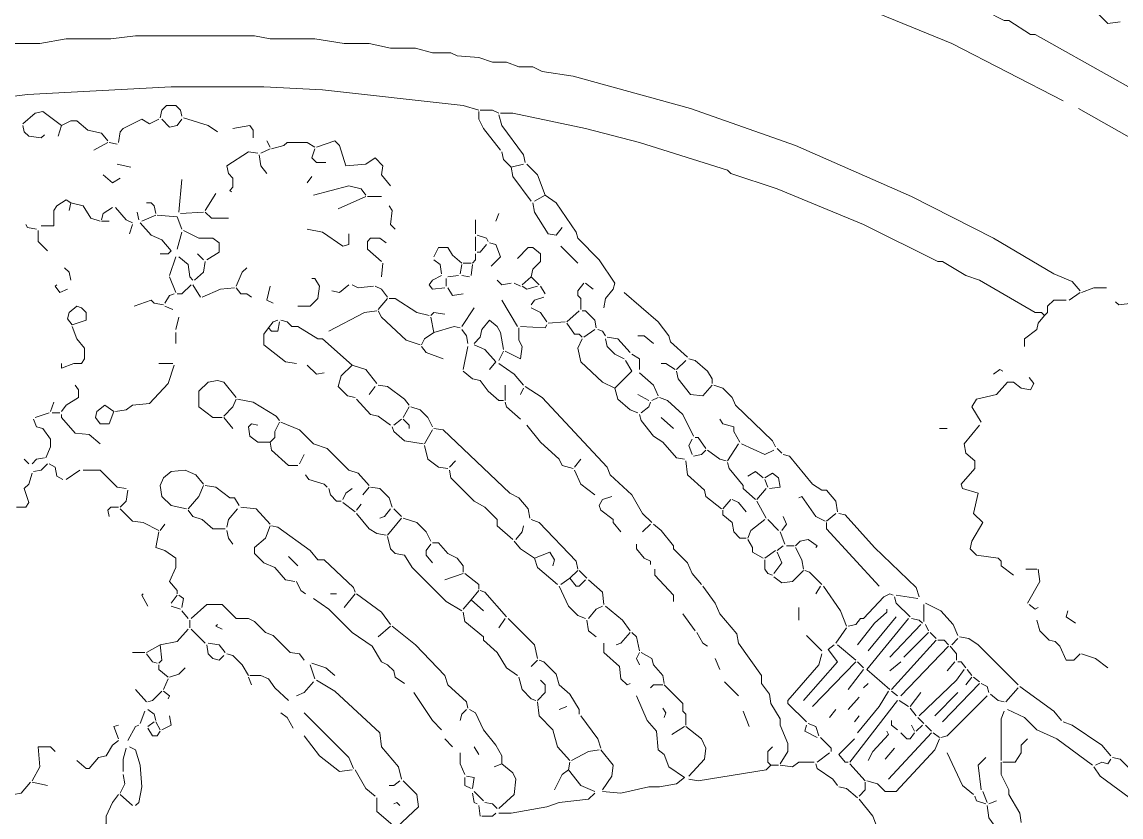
# Model space of a CAD drawing. Header units: millimetres. Extents: x 0 to 150953, y 0 to 85148.
# Drawn here: x 115354 to 136776, y 14508 to 30010 of the extents above; entities that cross this region are included whole.
import ezdxf

# ---------------------------------------------------------------- set-up
doc = ezdxf.new("R2010")
doc.units = ezdxf.units.MM
doc.layers.add('LINEWORK', color=7, linetype='CONTINUOUS', lineweight=0, plot=False)

msp = doc.modelspace()

# ---------------------------------------------------------------- linework, layer by layer
at = {"layer": 'LINEWORK'}
for points in [[(128806.915, 32420.175), (128867.172, 32359.913), (130072.386, 31938.087), (130192.911, 31938.087), (130253.168, 31877.83), (130433.949, 31847.696), (132181.509, 31124.57), (132271.9, 31124.57), (133386.713, 30582.225), (133477.103, 30582.225), (133959.191, 30311.052), (134049.582, 30311.052), (134139.973, 30220.661), (134501.536, 30039.88), (134591.927, 30039.88), (135013.747, 29768.707), (135104.138, 29768.707), (138207.56, 28021.153), (142003.974, 25701.121), (142696.967, 25339.557), (142998.273, 25279.3), (143299.58, 25128.647), (143540.618, 25128.647), (143841.924, 25038.256)], [(131428.248, 30431.577), (133477.103, 29587.926), (135646.483, 28473.107)], [(136309.353, 30190.533), (136520.268, 29979.623), (136761.307, 30009.751)], [(115097.644, 29587.926), (115700.246, 29587.926), (116212.457, 29678.317), (117086.242, 29678.317), (117568.319, 29738.579), (119888.358, 29738.579), (120189.653, 29678.317), (121063.438, 29678.317), (121635.906, 29587.926), (122117.994, 29587.926), (122539.814, 29497.535), (123021.902, 29497.535), (123353.332, 29407.144), (123714.895, 29407.144), (123835.42, 29346.887), (124257.24, 29316.753), (124528.412, 29226.362), (124799.585, 29226.362), (125040.634, 29135.972), (125311.807, 29135.972), (125492.588, 29045.581), (126095.19, 28955.19), (128385.095, 28322.454), (130433.949, 27599.328), (132693.72, 26605.029), (134290.621, 25791.511), (135465.701, 25098.519), (135827.265, 24947.866), (135977.923, 24767.084)], [(124257.24, 28292.326), (123955.945, 28382.717), (121214.086, 28684.018), (120069.139, 28744.28), (118261.323, 28744.28), (115459.208, 28593.627), (113289.828, 28322.454), (112988.522, 28322.454), (112596.825, 28232.063), (112114.748, 28201.935), (112024.357, 28141.673)], [(118472.228, 28171.807), (118442.105, 28292.326), (118351.714, 28382.717), (118170.932, 28382.717), (118080.541, 28292.326), (118050.408, 28141.673)], [(124287.374, 28292.326), (124528.412, 28292.326), (124648.937, 28232.063)], [(135947.789, 28322.454), (138026.778, 27147.374), (141371.238, 25098.519), (143420.093, 23983.695)], [(115368.817, 28021.153), (115609.855, 28232.063), (115760.503, 28262.197), (116122.066, 27991.025)], [(116122.066, 27991.025), (116302.848, 28081.416), (116423.373, 28081.416), (116634.288, 27900.634), (116905.461, 27840.372), (117025.975, 27689.719)], [(117688.844, 28111.544), (117327.281, 27930.763), (117267.024, 27870.5), (117236.89, 27659.59)], [(117688.844, 28111.544), (117839.492, 28021.153), (118020.274, 28111.544)], [(118080.541, 28111.544), (118231.189, 27960.891), (118381.837, 27991.025), (118472.228, 28111.544)], [(118502.362, 28141.673), (118984.45, 27991.025), (119165.231, 27870.5)], [(124257.24, 28262.197), (124257.24, 28111.544), (124347.631, 27930.763), (124679.071, 27508.937)], [(124648.937, 28201.935), (124709.194, 27991.025), (125131.025, 27418.546), (125161.148, 27267.898)], [(124679.071, 28232.063), (124920.11, 28232.063), (126336.229, 27930.763), (127390.796, 27659.59), (129108.221, 27117.245), (129168.478, 27056.983), (130072.386, 26755.682), (131759.678, 26062.684), (133205.931, 25339.557), (133296.322, 25339.557), (133748.276, 25068.385), (134019.448, 24977.994), (135104.138, 24345.258), (135224.663, 24345.258), (135284.92, 24285.001)], [(115368.817, 27991.025), (115398.94, 27870.5), (115489.331, 27780.109), (115730.38, 27749.981), (115790.637, 27810.243)], [(116122.066, 27991.025), (116061.81, 27780.109)], [(119797.967, 27991.025), (119466.527, 27930.763)], [(119797.967, 27991.025), (119858.224, 27900.634), (119858.224, 27749.981)], [(117025.975, 27659.59), (116754.802, 27508.937)], [(117056.109, 27659.59), (117206.756, 27629.462)], [(120129.396, 27689.719), (120189.653, 27569.199)], [(121063.438, 27569.199), (120912.78, 27659.59), (120521.094, 27659.59), (120460.826, 27599.328), (120219.787, 27539.071)], [(121093.561, 27569.199), (121455.125, 27689.719), (121545.515, 27599.328), (121666.04, 27207.636), (122057.737, 27237.764), (122238.519, 27358.289), (122389.167, 27207.636), (122359.033, 27026.854), (122539.814, 26815.944)], [(119948.615, 27448.68), (119767.833, 27478.808), (119346.013, 27207.636), (119376.136, 27056.983), (119466.527, 26966.592), (119466.527, 26785.81), (119406.27, 26725.554), (119436.404, 26695.42)], [(120189.653, 27539.071), (120008.872, 27448.68)], [(121063.438, 27539.071), (121003.171, 27358.289), (121093.561, 27267.898), (121274.343, 27267.898)], [(124709.194, 27478.808), (124739.328, 27328.155), (124889.976, 27177.508)], [(117206.756, 27237.764), (117477.929, 27177.508)], [(119978.749, 27418.546), (120008.872, 27207.636), (120129.396, 27056.983)], [(125131.025, 27237.764), (124889.976, 27177.508)], [(125191.282, 27237.764), (125402.198, 27026.854), (125552.845, 26635.163)], [(116935.584, 27026.854), (117116.365, 26876.201), (117267.024, 26966.592)], [(121003.171, 26996.726), (120912.78, 26876.201)], [(124889.976, 27177.508), (124920.11, 26996.726), (125281.673, 26514.638)], [(118472.228, 26936.464), (118411.971, 26303.728)], [(121033.304, 26635.163), (121726.297, 26815.944), (121967.347, 26755.682), (122057.737, 26635.163)], [(119135.097, 26665.291), (118924.182, 26333.856)], [(122057.737, 26605.029), (121515.393, 26363.99)], [(122087.86, 26605.029), (122359.033, 26605.029)], [(125552.845, 26635.163), (125341.93, 26514.638)], [(125552.845, 26635.163), (125763.761, 26484.509), (126155.447, 25912.036), (126185.581, 25791.511)], [(116302.848, 26484.509), (116212.457, 26544.772), (116031.676, 26424.247), (115971.419, 26333.856), (115971.419, 26032.555), (115730.38, 26032.555)], [(116302.848, 26484.509), (116272.725, 26333.856)], [(116302.848, 26484.509), (116543.898, 26424.247), (116694.545, 26183.209), (116875.327, 26122.946)], [(117116.365, 26394.119), (116935.584, 26273.599), (116905.461, 26153.075)], [(117176.633, 26394.119), (117387.538, 26153.075), (117508.063, 26092.818)], [(117779.235, 26484.509), (117869.626, 26484.509), (117929.883, 26424.247), (117960.017, 26273.599)], [(122509.692, 26424.247), (122569.948, 26333.856), (122539.814, 26062.684), (122630.205, 25972.293)], [(125311.807, 26484.509), (125341.93, 26303.728), (125613.102, 25881.902), (125763.761, 25851.774), (125884.275, 26002.427)], [(117598.453, 26303.728), (117628.587, 26153.075)], [(117960.017, 26243.465), (117688.844, 26122.946)], [(117990.151, 26243.465), (118381.837, 26213.337)], [(118381.837, 26213.337), (118472.228, 25972.293)], [(118894.059, 26303.728), (118442.105, 26273.599)], [(118924.182, 26303.728), (119044.707, 26183.209), (119376.136, 26183.209)], [(124196.983, 26153.075), (124196.983, 25881.902)], [(124648.937, 26273.599), (124588.68, 26122.946)], [(115429.074, 26062.684), (115459.208, 26002.427), (115639.989, 25972.293)], [(115670.112, 25942.165), (115670.112, 25731.255), (115850.894, 25550.473)], [(116905.461, 26122.946), (117056.109, 26122.946)], [(117508.063, 26062.684), (117447.806, 25881.902)], [(117658.71, 26092.818), (117869.626, 25851.774), (118080.541, 25761.383), (118261.323, 25550.473)], [(118502.362, 25942.165), (118803.668, 25791.511), (119074.84, 25791.511), (119195.354, 25701.121), (119195.354, 25520.339), (118954.316, 25369.691)], [(120912.78, 25972.293), (121214.086, 25912.036), (121605.783, 25640.864), (121726.297, 25670.992)], [(118472.228, 25912.036), (118381.837, 25580.601)], [(121726.297, 25881.902), (121726.297, 25670.992)], [(122449.424, 25701.121), (122328.91, 25791.511), (122148.128, 25791.511), (122087.86, 25731.255), (122087.86, 25580.601), (122359.033, 25339.557)], [(124196.983, 25821.645), (124196.983, 25550.473)], [(124227.117, 25851.774), (124407.899, 25791.511), (124438.022, 25731.255)], [(126185.581, 25791.511), (126607.401, 25369.691), (126908.708, 24917.737), (126878.574, 24797.212), (126727.926, 24616.431), (126697.792, 24435.649)], [(118261.323, 25550.473), (118201.055, 25490.211), (118050.408, 25490.211)], [(123383.466, 25429.948), (123473.857, 25610.73), (123654.638, 25610.73), (123745.029, 25460.082), (123925.811, 25309.429)], [(124407.899, 25670.992), (124287.374, 25520.339), (124227.117, 25520.339)], [(124468.156, 25701.121), (124588.68, 25670.992), (124679.071, 25429.948), (124498.289, 25249.166)], [(125010.5, 25399.82), (125221.416, 25610.73), (125311.807, 25610.73), (125462.455, 25490.211), (125462.455, 25339.557), (125311.807, 25188.91), (125281.673, 25038.256)], [(125854.152, 25640.864), (126185.581, 25309.429)], [(138026.778, 25399.82), (137755.606, 25610.73), (137635.081, 25610.73), (137363.908, 25339.557), (137183.127, 25309.429), (137092.736, 25219.038), (137122.87, 25038.256), (137002.345, 24917.737), (137002.345, 24526.04), (136731.173, 24495.912), (136670.916, 24556.174)], [(118351.714, 25429.948), (118231.189, 25068.385)], [(118411.971, 25429.948), (118592.752, 25279.3), (118622.886, 25038.256), (118683.143, 24977.994)], [(118924.182, 25339.557), (118894.059, 25128.647), (118713.277, 24977.994)], [(118773.534, 25490.211), (118894.059, 25369.691)], [(122389.167, 25309.429), (122359.033, 25038.256)], [(123383.466, 25369.691), (123503.991, 25279.3), (123534.113, 25098.519)], [(123925.811, 25279.3), (123895.677, 25098.519)], [(123955.945, 25309.429), (124106.592, 25309.429)], [(124136.726, 25279.3), (124106.592, 25068.385)], [(124196.983, 25490.211), (124196.983, 25369.691), (124136.726, 25309.429)], [(116182.334, 25219.038), (116272.725, 25128.647), (116302.848, 24977.994)], [(119737.699, 25219.038), (119647.308, 25128.647), (119526.795, 24857.475)], [(123534.113, 25068.385), (123353.332, 24977.994), (123293.075, 24887.603), (123353.332, 24797.212), (123594.381, 24827.346)], [(123865.554, 25068.385), (123654.638, 25038.256)], [(123925.811, 25068.385), (124076.458, 25038.256)], [(116031.676, 24887.603), (116001.553, 24857.475), (116091.943, 24736.956), (116242.591, 24797.212)], [(118231.189, 25038.256), (118351.714, 24736.956)], [(118653.009, 24887.603), (118472.228, 24706.822), (118381.837, 24706.822)], [(118683.143, 24887.603), (118833.791, 24646.565)], [(120189.653, 24857.475), (120129.396, 24586.302), (120249.921, 24526.04)], [(121003.171, 25008.128), (121063.438, 25008.128), (121153.829, 24857.475), (121123.695, 24616.431), (120973.048, 24465.783), (120731.998, 24465.783)], [(121726.297, 24887.603), (121545.515, 24736.956), (121394.868, 24767.084)], [(121786.565, 24887.603), (121907.079, 24827.346), (122208.385, 24857.475)], [(122238.519, 24857.475), (122359.033, 24797.212), (122479.558, 24646.565)], [(123624.504, 25008.128), (123624.504, 24857.475)], [(124618.803, 24977.994), (124709.194, 24887.603), (124889.976, 24917.737)], [(124950.244, 24917.737), (125070.757, 24857.475)], [(125281.673, 25038.256), (125100.891, 24887.603)], [(125100.891, 24857.475), (125191.282, 24797.212), (125402.198, 24857.475)], [(125281.673, 25038.256), (125432.321, 24887.603)], [(125462.455, 24857.475), (125552.845, 24706.822)], [(126306.106, 24917.737), (126185.581, 24767.084), (126185.581, 24676.693), (126245.838, 24616.431), (126245.838, 24405.521)], [(126336.229, 24917.737), (126486.887, 24797.212)], [(118321.58, 24706.822), (118231.189, 24676.693), (118140.798, 24526.04)], [(119496.661, 24827.346), (119225.488, 24797.212), (118863.925, 24646.565)], [(119526.795, 24827.346), (119617.185, 24706.822), (119737.699, 24706.822), (119828.09, 24646.565)], [(123654.638, 24827.346), (123745.029, 24676.693)], [(123955.945, 24706.822), (123745.029, 24676.693)], [(125522.711, 24646.565), (125341.93, 24586.302), (125281.673, 24495.912)], [(127089.489, 24736.956), (127752.359, 24164.477), (127963.263, 23893.304), (127993.397, 23772.785), (128324.827, 23471.484)], [(135977.923, 24736.956), (135767.008, 24586.302)], [(136490.134, 24827.346), (136249.096, 24827.346), (136008.046, 24736.956)], [(117869.626, 24586.302), (117538.197, 24465.783)], [(117869.626, 24586.302), (117929.883, 24526.04), (118110.664, 24495.912)], [(118140.798, 24465.783), (118291.446, 24405.521)], [(122479.558, 24616.431), (122298.776, 24405.521)], [(122509.692, 24616.431), (122630.205, 24616.431), (123052.036, 24345.258), (123293.075, 24285.001)], [(124166.849, 24435.649), (123925.811, 24074.086)], [(124709.194, 24586.302), (125010.5, 24074.086)], [(125281.673, 24435.649), (125462.455, 24345.258), (125582.979, 24164.477)], [(135706.751, 24586.302), (135465.701, 24586.302), (135345.188, 24465.783), (135345.188, 24345.258), (135284.92, 24285.001)], [(118411.971, 24254.867), (118351.714, 24013.829)], [(122268.642, 24375.392), (122027.603, 24345.258), (121334.611, 23983.695)], [(122298.776, 24375.392), (122359.033, 24254.867), (122841.121, 23802.913), (123112.293, 23712.523)], [(123594.381, 24315.13), (123383.466, 24345.258), (123323.209, 24285.001)], [(123323.209, 24254.867), (123383.466, 23953.567)], [(126215.715, 24375.392), (125974.665, 24164.477)], [(126275.972, 24375.392), (126336.229, 24375.392), (126517.01, 24194.611), (126547.144, 24043.957)], [(135284.92, 24285.001), (135164.406, 24134.348), (135134.272, 24013.829), (134893.233, 23833.047), (134893.233, 23682.394)], [(116332.982, 24074.086), (116423.373, 23833.047), (116574.02, 23652.266), (116574.02, 23441.35), (116513.764, 23350.959), (116363.116, 23350.959), (116122.066, 23260.569), (116122.066, 23350.959)], [(120159.53, 24043.957), (120069.139, 23923.438), (120069.139, 23712.523), (120490.96, 23381.093), (120701.875, 23350.959)], [(120340.312, 24194.611), (120249.921, 24164.477), (120159.53, 24043.957)], [(120370.435, 24164.477), (120340.312, 23983.695), (120219.787, 23983.695), (120159.53, 24043.957)], [(120400.569, 24194.611), (120521.094, 24164.477), (120611.484, 24074.086), (120731.998, 24074.086), (121123.695, 23833.047), (121214.086, 23833.047), (121786.565, 23320.831)], [(123895.677, 24043.957), (123775.163, 24074.086), (123383.466, 23953.567)], [(123925.811, 24013.829), (124016.201, 23893.304), (124046.335, 23742.657)], [(124166.849, 23742.657), (124287.374, 23863.176), (124317.508, 24013.829), (124468.156, 24194.611), (124618.803, 24074.086), (124679.071, 23953.567), (124739.328, 23622.132)], [(125040.634, 24043.957), (125040.634, 23802.913), (125100.891, 23682.394), (125070.757, 23441.35)], [(125582.979, 24104.22), (125552.845, 24043.957), (125070.757, 24074.086)], [(125944.543, 24164.477), (125613.102, 24134.348)], [(125974.665, 24134.348), (126125.324, 23923.438), (126215.715, 23923.438), (126275.972, 23863.176)], [(126517.01, 24013.829), (126306.106, 23863.176)], [(126577.278, 24013.829), (126667.669, 23983.695), (126727.926, 23893.304)], [(118351.714, 23953.567), (118351.714, 23742.657)], [(123383.466, 23953.567), (123202.684, 23833.047), (123142.427, 23712.523)], [(126275.972, 23833.047), (126185.581, 23652.266), (126245.838, 23381.093), (126667.669, 22989.396), (126908.708, 22868.877)], [(126727.926, 23833.047), (126758.06, 23682.394), (126908.708, 23531.741), (127089.489, 23441.35)], [(126758.06, 23863.176), (126968.964, 23833.047), (127210.014, 23561.875)], [(127360.662, 23893.304), (127481.186, 23893.304), (127661.968, 23742.657)], [(123142.427, 23682.394), (123232.818, 23561.875), (123564.247, 23441.35)], [(124046.335, 23682.394), (123955.945, 23230.44)], [(124166.849, 23712.523), (124377.765, 23622.132), (124588.68, 23381.093)], [(124739.328, 23592.003), (124648.937, 23411.222)], [(124769.462, 23592.003), (125070.757, 23441.35)], [(118020.274, 23350.959), (118291.446, 23350.959)], [(124588.68, 23381.093), (124468.156, 23230.44)], [(124648.937, 23350.959), (124950.244, 23140.049), (125131.025, 22929.139)], [(127119.623, 23411.222), (127240.137, 23200.312)], [(127240.137, 23531.741), (127390.796, 23441.35), (127390.796, 23230.44)], [(127812.616, 23350.959), (127903.007, 23350.959), (128083.788, 23230.44)], [(128294.704, 23411.222), (128113.922, 23230.44)], [(128354.961, 23441.35), (128475.485, 23411.222), (128716.524, 23200.312), (128806.915, 23049.658), (128806.915, 22959.268)], [(118321.58, 23320.831), (118201.055, 22959.268), (117839.492, 22567.576), (117508.063, 22537.442), (117387.538, 22447.051), (117176.633, 22416.923)], [(120912.78, 23320.831), (121093.561, 23140.049), (121244.22, 23170.178)], [(121786.565, 23320.831), (121575.649, 23109.921), (121515.393, 22899.005), (121696.174, 22718.224), (121846.822, 22688.095)], [(121786.565, 23320.831), (122057.737, 23230.44), (122268.642, 22959.268)], [(123955.945, 23200.312), (124136.726, 23049.658), (124287.374, 23019.53), (124438.022, 22808.614), (124648.937, 22627.833), (124739.328, 22627.833)], [(127240.137, 23200.312), (126908.708, 22868.877)], [(127390.796, 23170.178), (127661.968, 22929.139), (127752.359, 22718.224)], [(128113.922, 23200.312), (128144.045, 23049.658), (128385.095, 22748.358), (128626.133, 22718.224), (128806.915, 22929.139)], [(134471.402, 23200.312), (134411.145, 23230.44), (134290.621, 23140.049)], [(116393.239, 22929.139), (116453.507, 22838.748), (116453.507, 22688.095), (116212.457, 22537.442), (116122.066, 22416.923)], [(119526.795, 22688.095), (119285.745, 22989.396), (119165.231, 23019.53), (118984.45, 22989.396), (118803.668, 22808.614), (118803.668, 22507.314), (119074.84, 22296.403), (119255.622, 22296.403)], [(122298.776, 22929.139), (122479.558, 22899.005), (122810.987, 22657.967), (122901.378, 22537.442)], [(124769.462, 22929.139), (124769.462, 22627.833)], [(128837.049, 22929.139), (129017.83, 22868.877), (129198.612, 22688.095), (129258.869, 22537.442), (129981.995, 21844.449), (130042.252, 21723.925)], [(134983.624, 23079.787), (135074.015, 22959.268), (135013.747, 22838.748), (134832.966, 22868.877), (134682.318, 22989.396), (134561.793, 22989.396), (134350.889, 22748.358), (133959.191, 22657.967), (133868.801, 22507.314), (134049.582, 22206.013)], [(122238.519, 22899.005), (122117.994, 22748.358)], [(125131.025, 22868.877), (125070.757, 22748.358)], [(125161.148, 22899.005), (125492.588, 22688.095), (126758.06, 21332.233), (126818.317, 21181.58), (127240.137, 20789.888), (127451.053, 20428.325), (127631.834, 20247.543)], [(126908.708, 22868.877), (126968.964, 22657.967), (127210.014, 22447.051), (127360.662, 22386.794)], [(127360.662, 22748.358), (127571.577, 22627.833)], [(115971.419, 22597.704), (115911.162, 22416.923)], [(119526.795, 22657.967), (119466.527, 22507.314), (119285.745, 22326.532)], [(119556.917, 22657.967), (119858.224, 22597.704), (120310.178, 22326.532), (120370.435, 22236.141)], [(121876.956, 22657.967), (122148.128, 22356.66), (122298.776, 22326.532), (122539.814, 22145.75)], [(122901.378, 22507.314), (122780.864, 22296.403)], [(122931.512, 22507.314), (123112.293, 22447.051), (123262.941, 22296.403), (123353.332, 22115.622)], [(124769.462, 22597.704), (124799.585, 22507.314), (125070.757, 22266.27)], [(127601.7, 22597.704), (127571.577, 22507.314), (127420.919, 22386.794)], [(127752.359, 22688.095), (127631.834, 22627.833)], [(127782.482, 22688.095), (127933.141, 22627.833), (128234.436, 22356.66), (128445.352, 21934.84)], [(115881.028, 22386.794), (115609.855, 22296.403)], [(115941.285, 22386.794), (116091.943, 22386.794)], [(116122.066, 22356.66), (116122.066, 22296.403), (116393.239, 21995.097), (116664.411, 21964.969), (116875.327, 21784.187)], [(119285.745, 22296.403), (119466.527, 22085.488)], [(127390.796, 22356.66), (127420.919, 22236.141), (127661.968, 21934.84), (127842.75, 21814.315), (128113.922, 21513.015), (128264.57, 21482.886)], [(127812.616, 22296.403), (128053.654, 22085.488)], [(115579.721, 22266.27), (115639.989, 22115.622), (115760.503, 22085.488), (115911.162, 21874.578), (115911.162, 21723.925), (115820.771, 21513.015)], [(119948.615, 22145.75), (119828.09, 22175.879), (119767.833, 22115.622), (119797.967, 21934.84), (119948.615, 21814.315), (120189.653, 21814.315)], [(120370.435, 22206.013), (120280.044, 22025.231), (120280.044, 21904.706), (120189.653, 21814.315)], [(120400.569, 22206.013), (120762.132, 22055.359), (121033.304, 21784.187), (121304.477, 21693.796), (121726.297, 21271.971), (121907.079, 21211.714), (122117.994, 20970.67)], [(122569.948, 22115.622), (122600.082, 22025.231), (122810.987, 21844.449), (123172.55, 21784.187)], [(122750.73, 22266.27), (122600.082, 22145.75)], [(122780.864, 22266.27), (122901.378, 22145.75), (122901.378, 22085.488)], [(123383.466, 22085.488), (123564.247, 22055.359), (124859.853, 20820.016), (125040.634, 20729.626), (125221.416, 20518.716), (125251.539, 20337.934)], [(125191.282, 22145.75), (125462.455, 21814.315), (125824.018, 21482.886), (125884.275, 21362.361), (126095.19, 21302.104)], [(128957.562, 22266.27), (129017.83, 22175.879), (129228.735, 22115.622), (129228.735, 22025.231), (129349.26, 21814.315)], [(133236.065, 22085.488), (133386.713, 22085.488)], [(134019.448, 22145.75), (133718.153, 21784.187), (133748.276, 21603.405), (133929.057, 21452.752), (133929.057, 21302.104), (133657.885, 21000.798), (133688.019, 20910.407), (133989.325, 20820.016), (133898.935, 20428.325), (134079.716, 20247.543), (133868.801, 19885.98), (133838.667, 19735.327), (133959.191, 19614.807), (134381.012, 19554.545), (134441.279, 19494.288), (134441.279, 19403.897), (134682.318, 19223.116)], [(123353.332, 22055.359), (123202.684, 21784.187)], [(128415.218, 21874.578), (128354.961, 21754.059)], [(128475.485, 21904.706), (128535.742, 21904.706), (128686.39, 21693.796)], [(120189.653, 21814.315), (120219.787, 21663.668), (120551.216, 21362.361), (120731.998, 21362.361)], [(123202.684, 21754.059), (123262.941, 21482.886), (123473.857, 21332.233), (123654.638, 21302.104)], [(128354.961, 21754.059), (128415.218, 21573.277)], [(128686.39, 21663.668), (128595.999, 21573.277), (128445.352, 21543.143)], [(128716.524, 21663.668), (128957.562, 21482.886), (129078.087, 21452.752)], [(129319.126, 21784.187), (129108.221, 21452.752)], [(129379.394, 21784.187), (129831.348, 21573.277), (130012.129, 21663.668)], [(130072.386, 21693.796), (130162.777, 21603.405)], [(115398.94, 21482.886), (115489.331, 21392.495)], [(115790.637, 21513.015), (115639.989, 21482.886), (115549.599, 21392.495)], [(120852.523, 21573.277), (120762.132, 21392.495)], [(123805.286, 21452.752), (123684.772, 21332.233)], [(126245.838, 21482.886), (126125.324, 21332.233)], [(128294.704, 21452.752), (128324.827, 21181.58), (128656.267, 20880.279), (128686.39, 20759.76), (128987.696, 20518.716)], [(130192.911, 21573.277), (130313.425, 21543.143), (130765.379, 21000.798), (130946.16, 20880.279), (131036.551, 20880.279), (131217.333, 20669.369), (131247.467, 20458.453)], [(115549.599, 21211.714), (115489.331, 21000.798), (115398.94, 20910.407), (115489.331, 20639.235), (115429.074, 20548.844), (115248.292, 20548.844)], [(115850.894, 21392.495), (115730.38, 21271.971), (115579.721, 21241.842)], [(115881.028, 21392.495), (116001.553, 21332.233), (116031.676, 21151.451), (116152.2, 21091.189)], [(116483.63, 21271.971), (116212.457, 21091.189)], [(116543.898, 21271.971), (116875.327, 21271.971), (117206.756, 20940.541), (117387.538, 20910.407)], [(118894.059, 21000.798), (118743.4, 21181.58), (118532.496, 21271.971), (118261.323, 21241.842), (118110.664, 21121.323), (118050.408, 20970.67), (118080.541, 20759.76), (118261.323, 20578.978), (118562.618, 20518.716)], [(123684.772, 21271.971), (123714.895, 21121.323), (124166.849, 20669.369), (124377.765, 20548.844), (124618.803, 20307.805), (124618.803, 20187.281), (124920.11, 19916.108)], [(126125.324, 21271.971), (126245.838, 21000.798), (126517.01, 20789.888)], [(129108.221, 21422.624), (129138.344, 21302.104), (129409.517, 20970.67), (129409.517, 20910.407), (129650.566, 20699.497)], [(129499.907, 21151.451), (129650.566, 21241.842), (129801.214, 21121.323)], [(129831.348, 21121.323), (129981.995, 21211.714), (130102.52, 21121.323), (130132.643, 20940.541), (129921.739, 20910.407)], [(120882.657, 21181.58), (120942.914, 21091.189), (121244.22, 21000.798), (121304.477, 20940.541)], [(129831.348, 21091.189), (129891.605, 20940.541)], [(117417.672, 20880.279), (117387.538, 20669.369), (117267.024, 20548.844)], [(118894.059, 20970.67), (118803.668, 20759.76), (118592.752, 20518.716)], [(118924.182, 20970.67), (119135.097, 20940.541), (119406.27, 20729.626), (119496.661, 20729.626), (119587.051, 20578.978)], [(121334.611, 20910.407), (121364.734, 20789.888), (121485.259, 20669.369), (121575.649, 20669.369)], [(121786.565, 20910.407), (121666.04, 20820.016), (121605.783, 20699.497)], [(122117.994, 20940.541), (121997.47, 20789.888)], [(122148.128, 20940.541), (122328.91, 20910.407), (122509.692, 20729.626), (122569.948, 20548.844)], [(129861.471, 20910.407), (129680.689, 20699.497)], [(121605.783, 20639.235), (121846.822, 20458.453)], [(121967.347, 20609.106), (121876.956, 20488.587)], [(126848.451, 20759.76), (126667.669, 20699.497), (126607.401, 20578.978), (126637.535, 20488.587), (126878.574, 20307.805), (126878.574, 20247.543), (127029.232, 20066.761)], [(129168.478, 20699.497), (129017.83, 20518.716)], [(129198.612, 20699.497), (129319.126, 20639.235), (129469.784, 20458.453)], [(129680.689, 20669.369), (129861.471, 20337.934)], [(130494.206, 20729.626), (130554.474, 20759.76), (130825.647, 20368.062), (131006.428, 20277.672)], [(117236.89, 20548.844), (117086.242, 20548.844), (117025.975, 20488.587), (117056.109, 20368.062)], [(117267.024, 20518.716), (117508.063, 20277.672), (117718.978, 20247.543), (118020.274, 20096.89)], [(118592.752, 20488.587), (118683.143, 20368.062), (118863.925, 20307.805), (119074.84, 20127.024), (119315.879, 20127.024)], [(119556.917, 20518.716), (119376.136, 20307.805), (119346.013, 20157.152)], [(119617.185, 20548.844), (119918.481, 20518.716), (120189.653, 20217.415)], [(121876.956, 20428.325), (122117.994, 20127.024), (122268.642, 20036.633), (122449.424, 20006.499)], [(122539.814, 20518.716), (122419.301, 20368.062), (122328.91, 20337.934)], [(122600.082, 20518.716), (122750.73, 20368.062)], [(129017.83, 20488.587), (129017.83, 20398.196), (129198.612, 20247.543), (129228.735, 20066.761), (129349.26, 19946.242), (129469.784, 19946.242)], [(130192.911, 20368.062), (130253.168, 20217.415), (130162.777, 20096.89)], [(131217.333, 20428.325), (131036.551, 20277.672)], [(131277.601, 20428.325), (131398.115, 20398.196), (131970.593, 19765.461), (132784.111, 18982.072), (132844.368, 18801.29)], [(118140.798, 20217.415), (118050.408, 20096.89)], [(120189.653, 20187.281), (120099.262, 19946.242), (119888.358, 19765.461), (119888.358, 19644.936), (120069.139, 19464.154), (120280.044, 19373.763), (120490.96, 19132.725), (120671.741, 19102.591)], [(120219.787, 20187.281), (120340.312, 20157.152), (120973.048, 19705.198), (121123.695, 19524.417), (121244.22, 19524.417), (121816.688, 18982.072), (121846.822, 18891.681)], [(122750.73, 20337.934), (122479.558, 20006.499)], [(122780.864, 20337.934), (123052.036, 20247.543), (123232.818, 20066.761), (123323.209, 19885.98)], [(125131.025, 20187.281), (125100.891, 20066.761), (124980.367, 19916.108)], [(125281.673, 20307.805), (125432.321, 20247.543), (126155.447, 19494.288), (126185.581, 19343.635)], [(127601.7, 20217.415), (127451.053, 20066.761)], [(127661.968, 20217.415), (127812.616, 20096.89), (128053.654, 19795.589), (128053.654, 19735.327), (128324.827, 19464.154), (128415.218, 19253.244), (128595.999, 19042.334)], [(129831.348, 20307.805), (129560.175, 20096.89), (129499.907, 19946.242)], [(129891.605, 20307.805), (130102.52, 20096.89)], [(131036.551, 20247.543), (131036.551, 20127.024), (132060.984, 19012.2)], [(118020.274, 20066.761), (117960.017, 19765.461), (118140.798, 19705.198), (118351.714, 19554.545), (118351.714, 19373.763), (118231.189, 19102.591)], [(119346.013, 20096.89), (119376.136, 19946.242), (119466.527, 19825.717)], [(122479.558, 19976.371), (122539.814, 19735.327), (122630.205, 19644.936), (122810.987, 19614.807), (122961.646, 19373.763), (123624.504, 18710.899), (123925.811, 18530.118)], [(130132.643, 20066.761), (130223.034, 19825.717)], [(123323.209, 19825.717), (123232.818, 19705.198), (123232.818, 19614.807), (123353.332, 19464.154)], [(123353.332, 19855.851), (123473.857, 19855.851), (123654.638, 19644.936), (123835.42, 19554.545), (123955.945, 19403.897), (123955.945, 19283.373)], [(124950.244, 19885.98), (125070.757, 19735.327), (125341.93, 19554.545)], [(127330.528, 19825.717), (127330.528, 19735.327), (127481.186, 19554.545), (127601.7, 19494.288), (127601.7, 19434.026)], [(129499.907, 19916.108), (129590.298, 19765.461), (129590.298, 19675.07), (129801.214, 19554.545)], [(130192.911, 19795.589), (130072.386, 19705.198)], [(130253.168, 19795.589), (130403.816, 19795.589)], [(130433.949, 19795.589), (130524.34, 19885.98), (130674.988, 19916.108), (130855.77, 19795.589), (130825.647, 19765.461)], [(130433.949, 19765.461), (130554.474, 19524.417), (130584.597, 19343.635)], [(120551.216, 19584.679), (120731.998, 19403.897)], [(125341.93, 19554.545), (125643.236, 19675.07), (125733.627, 19524.417), (125703.493, 19403.897)], [(125341.93, 19554.545), (125402.198, 19373.763), (125793.884, 19042.334)], [(130042.252, 19705.198), (129831.348, 19554.545)], [(129831.348, 19524.417), (129831.348, 19343.635), (129891.605, 19253.244), (129981.995, 19223.116)], [(130072.386, 19675.07), (130162.777, 19464.154), (130012.129, 19253.244)], [(126185.581, 19313.506), (126034.933, 19162.853)], [(126215.715, 19313.506), (126366.363, 19162.853)], [(127692.091, 19343.635), (127692.091, 19223.116), (128053.654, 18831.418), (128053.654, 18710.899)], [(130584.597, 19313.506), (130373.693, 19102.591), (130162.777, 19072.462), (130012.129, 19192.982)], [(130614.731, 19313.506), (130705.122, 19283.373), (130946.16, 19042.334)], [(134923.356, 19343.635), (135134.272, 19343.635)], [(135164.406, 19343.635), (135194.529, 19102.591), (134953.49, 18680.771)], [(118231.189, 19102.591), (118381.837, 18921.809), (118381.837, 18861.552)], [(120701.875, 19102.591), (120792.266, 18921.809), (120882.657, 18861.552)], [(123955.945, 19253.244), (123594.381, 19132.725)], [(123986.068, 19253.244), (124257.24, 19042.334), (124257.24, 18951.943)], [(126034.933, 19162.853), (125854.152, 19042.334)], [(126034.933, 19162.853), (126155.447, 19012.2), (126215.715, 19012.2), (126336.229, 19132.725)], [(126396.497, 19132.725), (126667.669, 18891.681), (126697.792, 18650.637)], [(117718.978, 18861.552), (117688.844, 18831.418), (117809.369, 18620.508)], [(121364.734, 18861.552), (121485.259, 18861.552)], [(121846.822, 18861.552), (121635.906, 18590.38)], [(121876.956, 18861.552), (122359.033, 18499.989), (122539.814, 18258.945)], [(124257.24, 18921.809), (124106.592, 18741.028)], [(124287.374, 18921.809), (124377.765, 18891.681), (124799.585, 18409.598)], [(125824.018, 19012.2), (126004.799, 18620.508), (126185.581, 18439.727), (126336.229, 18379.464)], [(128626.133, 19012.2), (128867.172, 18680.771), (128957.562, 18469.855), (129289.003, 18078.163), (129319.126, 17897.382), (129771.08, 17264.646), (129771.08, 17113.993), (129921.739, 16903.083), (129951.861, 16722.301), (130132.643, 16421), (130132.643, 16300.476), (130283.302, 15938.912), (130283.302, 15788.265), (130132.643, 15547.221)], [(130916.038, 19012.2), (130825.647, 18861.552)], [(130976.294, 19012.2), (131307.724, 18530.118), (131428.248, 18228.817)], [(132332.157, 18831.418), (132271.9, 18861.552), (132151.375, 18801.29), (131759.678, 18379.464), (131699.421, 18379.464), (131609.03, 18258.945), (131458.382, 18228.817)], [(118381.837, 18831.418), (118261.323, 18680.771)], [(118411.971, 18831.418), (118502.362, 18771.162), (118472.228, 18590.38)], [(118653.009, 18379.464), (118954.316, 18650.637), (119255.622, 18650.637), (119526.795, 18379.464), (119767.833, 18379.464), (119888.358, 18319.207), (120099.262, 18108.292), (120249.921, 18048.035), (120581.35, 17716.6), (120762.132, 17686.472), (120852.523, 17565.947)], [(121033.304, 18771.162), (121334.611, 18560.246), (121786.565, 18108.292), (122178.251, 17837.119), (122359.033, 17535.819), (122479.558, 17475.556), (122600.082, 17355.037), (122630.205, 17234.518), (122810.987, 17113.993)], [(124106.592, 18741.028), (123955.945, 18560.246)], [(124106.592, 18741.028), (124347.631, 18530.118)], [(132362.291, 18801.29), (132392.414, 18680.771), (132663.586, 18409.598)], [(132392.414, 18831.418), (132814.245, 18771.162)], [(132934.758, 18650.637), (132934.758, 18319.207)], [(132964.892, 18680.771), (133266.199, 18530.118), (133507.237, 18258.945), (133597.628, 18048.035)], [(134983.624, 18650.637), (135104.138, 18560.246), (135164.406, 18590.38)], [(118261.323, 18620.508), (118442.105, 18560.246)], [(118472.228, 18530.118), (118592.752, 18379.464)], [(123955.945, 18499.989), (123986.068, 18319.207), (124347.631, 18017.901), (124347.631, 17957.644), (124618.803, 17716.6), (124799.585, 17415.299), (125010.5, 17264.646)], [(126667.669, 18620.508), (126547.144, 18560.246), (126396.497, 18379.464)], [(126727.926, 18620.508), (127059.355, 18349.336), (127210.014, 18138.426)], [(128234.436, 18469.855), (128475.485, 18138.426)], [(130494.206, 18590.38), (130494.206, 18349.336)], [(132211.632, 18560.246), (132211.632, 18499.989), (131970.593, 18289.074), (131639.164, 17867.253)], [(135736.874, 18530.118), (135706.751, 18409.598), (135887.532, 18289.074)], [(118622.886, 18349.336), (118622.886, 18198.683)], [(119165.231, 18258.945), (119135.097, 18228.817), (119255.622, 18168.554)], [(122539.814, 18228.817), (122298.776, 18017.901)], [(122569.948, 18228.817), (123021.902, 17867.253), (123594.381, 17264.646), (123654.638, 17083.864), (124016.201, 16752.43), (124046.335, 16631.91)], [(124769.462, 18379.464), (124648.937, 18198.683)], [(124829.719, 18379.464), (125341.93, 17867.253), (125402.198, 17596.081)], [(126366.363, 18349.336), (126396.497, 18138.426), (126547.144, 18017.901)], [(132633.463, 18379.464), (131819.946, 17385.165)], [(132392.414, 18409.598), (131850.069, 17746.729)], [(132874.502, 18258.945), (132271.9, 17626.209)], [(132693.72, 18379.464), (132844.368, 18349.336), (132904.636, 18289.074)], [(132964.892, 18258.945), (133025.149, 18138.426)], [(135134.272, 18349.336), (135194.529, 18138.426), (135375.311, 17957.644), (135495.835, 17927.51), (135586.226, 17837.119), (135706.751, 17565.947), (135857.399, 17565.947), (135977.923, 17686.472)], [(118592.752, 18168.554), (118381.837, 17927.51), (118050.408, 17867.253)], [(118653.009, 18168.554), (118924.182, 17897.382)], [(127210.014, 18108.292), (127029.232, 17897.382), (126938.842, 17867.253)], [(127240.137, 18108.292), (127330.528, 18017.901), (127390.796, 17746.729)], [(128505.608, 18108.292), (128626.133, 17897.382), (128716.524, 17837.119)], [(130644.865, 18048.035), (130946.16, 17746.729)], [(131428.248, 18198.683), (131217.333, 17897.382)], [(133025.149, 18108.292), (132543.072, 17626.209)], [(133055.283, 18108.292), (133175.808, 17987.773)], [(133627.762, 18017.901), (133808.544, 17987.773), (133989.325, 17867.253), (134772.709, 17083.864)], [(118050.408, 17867.253), (117779.235, 17716.6)], [(118050.408, 17867.253), (118080.541, 17565.947), (118020.274, 17505.69)], [(118954.316, 17867.253), (118984.45, 17686.472), (119074.84, 17596.081), (119195.354, 17565.947), (119285.745, 17656.338)], [(118984.45, 17897.382), (119195.354, 17867.253), (119315.879, 17716.6)], [(126697.792, 17897.382), (126697.792, 17716.6), (126999.098, 17445.428), (127029.232, 17204.384), (127149.746, 17083.864), (127210.014, 17113.993)], [(131187.21, 17867.253), (131066.685, 17776.863)], [(131247.467, 17867.253), (131609.03, 17565.947)], [(133175.808, 17957.644), (132302.023, 16993.474)], [(133416.846, 17837.119), (132482.804, 16872.954)], [(133205.931, 17957.644), (133326.456, 17957.644), (133416.846, 17867.253)], [(133446.98, 17837.119), (133567.494, 17686.472), (133567.494, 17565.947)], [(133597.628, 17987.773), (133477.103, 17867.253)], [(117508.063, 17716.6), (117749.101, 17716.6)], [(117779.235, 17686.472), (117899.76, 17535.819), (117990.151, 17505.69)], [(119346.013, 17686.472), (119466.527, 17656.338), (119647.308, 17475.556), (119767.833, 17264.646)], [(127390.796, 17716.6), (127330.528, 17596.081), (127390.796, 17475.556)], [(127420.919, 17716.6), (127631.834, 17596.081), (127661.968, 17475.556), (127842.75, 17264.646), (127872.873, 17113.993)], [(128867.172, 17596.081), (128957.562, 17385.165)], [(130946.16, 17686.472), (130885.904, 17475.556), (130283.302, 16782.564), (130283.302, 16722.301), (130644.865, 16360.738)], [(131066.685, 17776.863), (131247.467, 17535.819)], [(136008.046, 17686.472), (136279.219, 17596.081), (136520.268, 17415.299)], [(118020.274, 17475.556), (118020.274, 17385.165), (118201.055, 17234.518)], [(118532.496, 17415.299), (118411.971, 17294.775), (118231.189, 17234.518)], [(120973.048, 17475.556), (121063.438, 17204.384)], [(121003.171, 17505.69), (121274.343, 17415.299), (121455.125, 17264.646)], [(125402.198, 17565.947), (125281.673, 17445.428)], [(125432.321, 17565.947), (125522.711, 17535.819), (125763.761, 17294.775), (125824.018, 17083.864), (126034.933, 16903.083), (126215.715, 16601.782), (126215.715, 16511.391)], [(131247.467, 17535.819), (130584.597, 16782.564)], [(131609.03, 17535.819), (130765.379, 16662.039)], [(131759.678, 17385.165), (131458.382, 16993.474)], [(131639.164, 17535.819), (131759.678, 17415.299)], [(131819.946, 17385.165), (132271.9, 16993.474)], [(132482.804, 17535.819), (132271.9, 17355.037)], [(133718.153, 17385.165), (133567.494, 17174.255), (132844.368, 16481.257)], [(133537.371, 17535.819), (133386.713, 17355.037)], [(133597.628, 17535.819), (133657.885, 17535.819), (133748.276, 17415.299)], [(133778.41, 17385.165), (133868.801, 17264.646)], [(118201.055, 17204.384), (118110.664, 16993.474)], [(119767.833, 17234.518), (119828.09, 17083.864)], [(119797.967, 17264.646), (120008.872, 17264.646), (120159.53, 17204.384), (120280.044, 17023.602), (120551.216, 16782.564)], [(121033.304, 17144.127), (120852.523, 16933.211), (120701.875, 16872.954)], [(121093.561, 17174.255), (121455.125, 16963.345), (122328.91, 16149.828), (122359.033, 15878.655), (122690.473, 15486.958), (122750.73, 15245.92)], [(125040.634, 17234.518), (125100.891, 16993.474), (125281.673, 16812.692), (125372.064, 16782.564)], [(125462.455, 17174.255), (125552.845, 17083.864), (125552.845, 16933.211), (125402.198, 16782.564)], [(129047.953, 17144.127), (129319.126, 16872.954)], [(133868.801, 17234.518), (133748.276, 17083.864)], [(133898.935, 17234.518), (134019.448, 17144.127)], [(117568.319, 16993.474), (117779.235, 16752.43)], [(118080.541, 16963.345), (117899.76, 16782.564), (117809.369, 16752.43)], [(118110.664, 16963.345), (118231.189, 16872.954), (118201.055, 16812.692)], [(122991.769, 16933.211), (123353.332, 16390.866), (123534.113, 16210.085)], [(127842.75, 17083.864), (127661.968, 17083.864), (127601.7, 17023.602)], [(127872.873, 17083.864), (128234.436, 16722.301), (128234.436, 16571.648), (128294.704, 16511.391)], [(132241.766, 16963.345), (132060.984, 16662.039), (131639.164, 16149.828)], [(131850.069, 17113.993), (131759.678, 17023.602)], [(132302.023, 16963.345), (132422.547, 16872.954)], [(132874.502, 16933.211), (132663.586, 16662.039)], [(133597.628, 16933.211), (133145.674, 16481.257)], [(134019.448, 17113.993), (133296.322, 16360.738)], [(134049.582, 17113.993), (134170.107, 17053.736), (134200.23, 16933.211)], [(134772.709, 17023.602), (134531.67, 16752.43)], [(134802.843, 17053.736), (135465.701, 16571.648), (135616.36, 16390.866)], [(125402.198, 16752.43), (125432.321, 16481.257), (125703.493, 16210.085), (125793.884, 15878.655), (126034.933, 15607.483)], [(127330.528, 16872.954), (127541.443, 16390.866), (127722.225, 16179.956), (127752.359, 15818.393), (127872.873, 15728.002), (127963.263, 15486.958), (128264.57, 15276.048)], [(131669.287, 16842.82), (131458.382, 16601.782)], [(132422.547, 16782.564), (131488.505, 15577.349)], [(132452.681, 16782.564), (132633.463, 16662.039)], [(134170.107, 16872.954), (133386.713, 16089.565), (133266.199, 16059.437)], [(134230.364, 16903.083), (134381.012, 16782.564), (134501.536, 16752.43)], [(117749.101, 16571.648), (117658.71, 16330.61)], [(117809.369, 16601.782), (117929.883, 16511.391), (117960.017, 16390.866)], [(120400.569, 16541.52), (120521.094, 16451.129), (120641.607, 16240.219)], [(120852.523, 16541.52), (121726.297, 15667.74), (121816.688, 15456.83)], [(124016.201, 16601.782), (123925.811, 16511.391), (123895.677, 16390.866)], [(124076.458, 16601.782), (124196.983, 16541.52), (124347.631, 16210.085), (124588.68, 15908.784), (124709.194, 15697.874), (124709.194, 15547.221)], [(125974.665, 16662.039), (125824.018, 16601.782)], [(127842.75, 16631.91), (127903.007, 16541.52), (127872.873, 16451.129)], [(128294.704, 16511.391), (128294.704, 16300.476)], [(129409.517, 16571.648), (129530.041, 16270.347)], [(131217.333, 16601.782), (131096.819, 16451.129)], [(132663.586, 16631.91), (132784.111, 16481.257)], [(134501.536, 16571.648), (134441.279, 16421), (134441.279, 15607.483)], [(134561.793, 16601.782), (134893.233, 16451.129), (135134.272, 16210.085), (135525.969, 16029.303), (136218.962, 15517.092)], [(117236.89, 16300.476), (117146.499, 16270.347), (117236.89, 16029.303)], [(117628.587, 16300.476), (117568.319, 16270.347), (117417.672, 15999.175)], [(117929.883, 16360.738), (117809.369, 16270.347)], [(117960.017, 16360.738), (118050.408, 16210.085)], [(118231.189, 16481.257), (118261.323, 16300.476), (118080.541, 16210.085)], [(126245.838, 16481.257), (126577.278, 16029.303), (126637.535, 15848.521)], [(130644.865, 16300.476), (130614.731, 16179.956), (130855.77, 16059.437)], [(130674.988, 16330.61), (130825.647, 16270.347), (130885.904, 16089.565)], [(131669.287, 16481.257), (131578.896, 16360.738)], [(132302.023, 16390.866), (132302.023, 16300.476), (132422.547, 16210.085)], [(132693.72, 16300.476), (132753.977, 16179.956)], [(132904.636, 16300.476), (132784.111, 16179.956)], [(132814.245, 16451.129), (132934.758, 16330.61)], [(132964.892, 16300.476), (133085.417, 16179.956)], [(135646.483, 16360.738), (135827.265, 16300.476), (136399.743, 15908.784), (136580.525, 15697.874)], [(117809.369, 16240.219), (117899.76, 16089.565), (117990.151, 16089.565), (118050.408, 16179.956)], [(120852.523, 16089.565), (121153.829, 15697.874), (121545.515, 15396.567), (121786.565, 15426.701)], [(128264.57, 16270.347), (128023.531, 16119.694)], [(128294.704, 16270.347), (128595.999, 16029.303), (128686.39, 15848.521), (128656.267, 15637.611), (128354.961, 15306.177)], [(132211.632, 16179.956), (132241.766, 16119.694), (131940.459, 15788.265), (131850.069, 15607.483)], [(133085.417, 16149.828), (132241.766, 15245.92)], [(132482.804, 16149.828), (132603.329, 16029.303), (132663.586, 16029.303), (132753.977, 16149.828)], [(133115.54, 16149.828), (133236.065, 16059.437)], [(116001.553, 15788.265), (115911.162, 15878.655), (115670.112, 15878.655), (115700.246, 15486.958), (115549.599, 15215.786)], [(117236.89, 15999.175), (117116.365, 15908.784), (116995.852, 15697.874), (116845.193, 15667.74), (116664.411, 15456.83), (116604.154, 15456.83), (116423.373, 15607.483)], [(117447.806, 15878.655), (117568.319, 15818.393), (117658.71, 15517.092), (117688.844, 15095.267), (117628.587, 14793.966), (117568.319, 14733.703)], [(123594.381, 16029.303), (123745.029, 15878.655)], [(124166.849, 15878.655), (124257.24, 15728.002)], [(129981.995, 15878.655), (129891.605, 15788.265), (129891.605, 15577.349), (129951.861, 15517.092)], [(130916.038, 16059.437), (131126.942, 15848.521), (131126.942, 15788.265)], [(131578.896, 16029.303), (131277.601, 15728.002)], [(133236.065, 16029.303), (133145.674, 15818.393), (132392.414, 15004.876), (132181.509, 15004.876), (132030.85, 15155.529), (131819.946, 15215.786)], [(134953.49, 16029.303), (134832.966, 15908.784), (134832.966, 15758.131), (134712.452, 15577.349), (134471.402, 15577.349)], [(117387.538, 15848.521), (117327.281, 15637.611), (117327.281, 15396.567)], [(123895.677, 15758.131), (123895.677, 15547.221), (123986.068, 15336.311)], [(126607.401, 15818.393), (126396.497, 15788.265), (126065.056, 15607.483)], [(126637.535, 15818.393), (126878.574, 15517.092), (126848.451, 15306.177), (126667.669, 15035.004)], [(131096.819, 15758.131), (130855.77, 15577.349)], [(131277.601, 15728.002), (131398.115, 15577.349), (131458.382, 15577.349)], [(132362.291, 15848.521), (132181.509, 15637.611)], [(133386.713, 15758.131), (133688.019, 15125.395), (133898.935, 14944.613)], [(134139.973, 15667.74), (133989.325, 15517.092), (134049.582, 15035.004)], [(136610.659, 15667.74), (136761.307, 15637.611), (137092.736, 15306.177)], [(121846.822, 15426.701), (122057.737, 15065.138), (122238.519, 14914.485)], [(124709.194, 15547.221), (124558.546, 15486.958)], [(124709.194, 15547.221), (124920.11, 15366.439), (124980.367, 15245.92), (124950.244, 14944.613), (124648.937, 14673.441)], [(126004.799, 15426.701), (125884.275, 15336.311), (125733.627, 15035.004)], [(126034.933, 15577.349), (126004.799, 15426.701)], [(126004.799, 15426.701), (126245.838, 15125.395), (126517.01, 15004.876)], [(129951.861, 15517.092), (129861.471, 15426.701), (128535.742, 15215.786), (128354.961, 15245.92)], [(129951.861, 15517.092), (130102.52, 15517.092)], [(130795.513, 15577.349), (130494.206, 15577.349), (130373.693, 15486.958), (130132.643, 15517.092)], [(130825.647, 15547.221), (130855.77, 15456.83), (131157.076, 15245.92), (131247.467, 15125.395)], [(131488.505, 15547.221), (131789.812, 15215.786)], [(134441.279, 15577.349), (134441.279, 15336.311), (134591.927, 15035.004), (134591.927, 14944.613), (134802.843, 14583.05), (134832.966, 14402.268)], [(136249.096, 15486.958), (136369.609, 15306.177), (138659.514, 13618.885), (138840.296, 13588.751)], [(136580.525, 15637.611), (136520.268, 15547.221), (136399.743, 15577.349), (136279.219, 15517.092)], [(117327.281, 15336.311), (117357.415, 15155.529), (117267.024, 14974.747)], [(122720.596, 15215.786), (122600.082, 15125.395), (122509.692, 15125.395)], [(122780.864, 15215.786), (123052.036, 14944.613), (123082.159, 14703.575), (122660.339, 14311.878)], [(123986.068, 15276.048), (123986.068, 15125.395), (124106.592, 15065.138)], [(124016.201, 15306.177), (124166.849, 15276.048), (124136.726, 15065.138)], [(128264.57, 15276.048), (128113.922, 15155.529), (127782.482, 15095.267), (127571.577, 15095.267), (127029.232, 14974.747), (126667.669, 15004.876)], [(115519.465, 15185.657), (115338.683, 14974.747), (115188.035, 14944.613)], [(115549.599, 15185.657), (115850.894, 15125.395)], [(124166.849, 15004.876), (124347.631, 14824.094)], [(131277.601, 15095.267), (131428.248, 15065.138), (131639.164, 14884.356)], [(131789.812, 15185.657), (131789.812, 15035.004), (131669.287, 14914.485)], [(134079.716, 15004.876), (134170.107, 14793.966)], [(117236.89, 14944.613), (117116.365, 14793.966), (116995.852, 14522.793), (116995.852, 14372.14), (116845.193, 14131.096)], [(117267.024, 14944.613), (117508.063, 14733.703)], [(122268.642, 14884.356), (122268.642, 14613.184), (122630.205, 14311.878)], [(122600.082, 14763.832), (122660.339, 14793.966), (122720.596, 14733.703)], [(124136.726, 14974.747), (124166.849, 14793.966), (124227.117, 14763.832)], [(124377.765, 14793.966), (124528.412, 14763.832), (124618.803, 14673.441)], [(126517.01, 14974.747), (126396.497, 14854.222), (125824.018, 14793.966), (125582.979, 14703.575), (124889.976, 14583.05), (124648.937, 14583.05)], [(131669.287, 14854.222), (131940.459, 14522.793), (132030.85, 14281.749), (132060.984, 14010.577), (132181.509, 13920.186)], [(133929.057, 14914.485), (133959.191, 14824.094), (134139.973, 14763.832)], [(134350.889, 14824.094), (134200.23, 14763.832)], [(124257.24, 14733.703), (124287.374, 14522.793)], [(124588.68, 14583.05), (124528.412, 14522.793), (124317.508, 14522.793)], [(134170.107, 14733.703), (134200.23, 14492.659), (134441.279, 14161.23)]]:
    msp.add_lwpolyline(points, dxfattribs=at)
for points in [[(116332.982, 24104.22), (116242.591, 24224.739), (116272.725, 24345.258), (116423.373, 24465.783), (116513.764, 24435.649), (116604.154, 24345.258), (116604.154, 24194.611)], [(117146.499, 22416.923), (116965.718, 22537.442), (116815.07, 22416.923), (116784.936, 22296.403), (116875.327, 22175.879), (117056.109, 22175.879)]]:
    msp.add_lwpolyline(points, close=True, dxfattribs=at)

doc.saveas('drawing.dxf')
